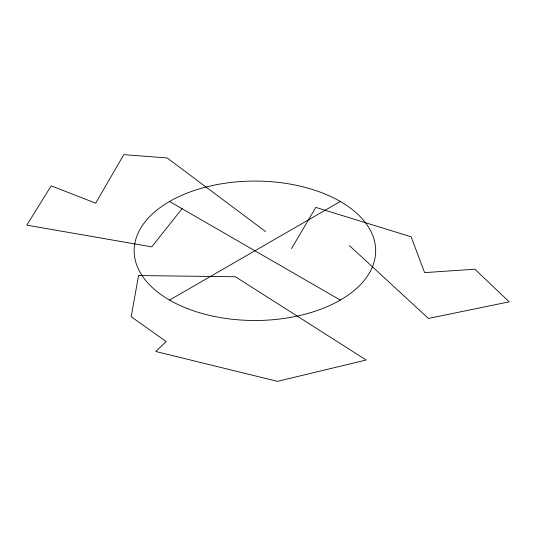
<?xml version="1.0" encoding="UTF-8"?>
<svg xmlns="http://www.w3.org/2000/svg" width="536" height="536" viewBox="0 0 536 536"><rect width="100%" height="100%" fill="white"/><g stroke="black" fill="none" stroke-linecap="round" stroke-linejoin="round"><path stroke-width="0.8" d="M291.53 248.604L315.791 207.385L411.112 236.798L424.626 272.616L474.889 269.219L509.2 301.835L428.438 318.444L349.412 245.602M182.133 208.591L151.748 246.882L26.8 225.14L51.188 185.858L95.696 203.151L123.783 154.643L167.152 157.946L265.575 231.565M169.537 300.08L340.313 201.482M169.537 201.482L340.313 300.08M138.543 275.551L131.22 316.736L166.18 341.573L155.755 351.475L277.434 381.357L366.175 360.011L235.418 276.757L138.543 275.551M187.674 308.689A120.761 69.72 0 0 0 375.408 255.451A120.761 69.72 0 0 0 201.69 188.203A120.761 69.72 0 0 0 187.674 308.689"/></g></svg>
